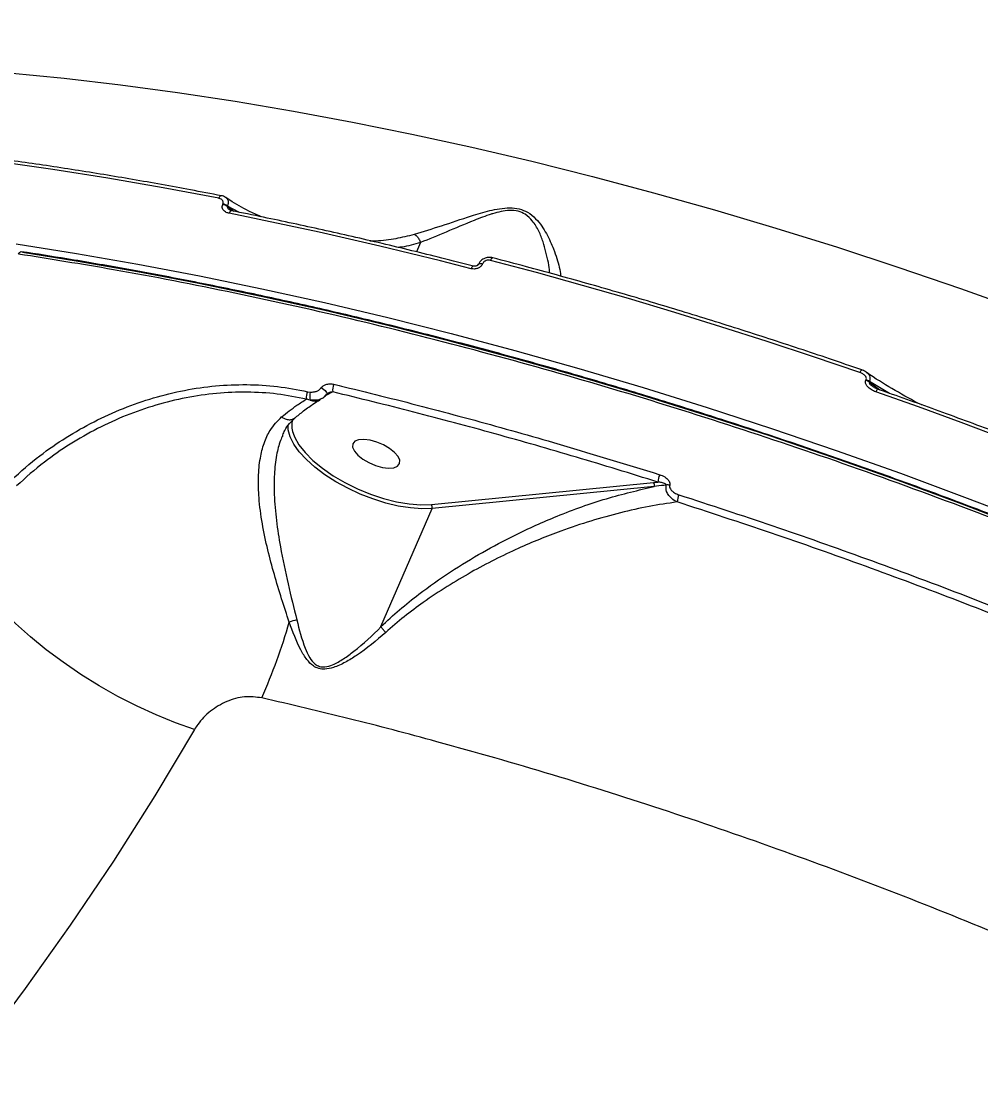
# Model space of a CAD drawing. Header units: millimetres. Extents: x -11024 to 8278, y -7837 to 5770.
# Drawn here: x 3703.7 to 3873.3, y 1548.8 to 1737.1 of the extents above; entities that cross this region are included whole.
import ezdxf

# ---------------------------------------------------------------- set-up
doc = ezdxf.new("R2010")
doc.units = ezdxf.units.MM
doc.layers.add('DIKOM_ОБЪЕКТ', color=7, linetype='Continuous')
doc.layers.add('DIKOM_РАЗМЕР_ОБЪЕКТА', color=7, linetype='Continuous')
doc.styles.add('style1', font='arial.ttf', dxfattribs={"width": 0.8})
doc.dimstyles.new('1-50', dxfattribs={"dimtxt": 300, "dimasz": 200, "dimexe": 100, "dimexo": 0, "dimgap": 100, "dimtad": 1, "dimtxsty": 'style1', "dimcen": 200, "dimclrd": 7, "dimclre": 7, "dimclrt": 7, "dimadec": 1, "dimazin": 2, "dimtfac": 1, "dimtmove": 0, "dimatfit": 2, "dimfxl": 0, "dimlwd": 25, "dimlwe": 18, "dimarcsym": 0})

# ---------------------------------------------------------------- blocks, each defined once
blk = doc.blocks.new('*D9')
at = {"layer": 'Defpoints', "color": 0, "transparency": 16777216}
for p in [(3740.68, 3707.51), (-8191.56, -3797.25), (-1076.12, -3797.25)]:
    blk.add_point(p, dxfattribs=at)
at = {"layer": 'DIKOM_РАЗМЕР_ОБЪЕКТА', "color": 7, "lineweight": 18, "transparency": 16777216}
for p, q in [((3740.68, 3707.51), (-8291.56, 3707.51)), ((-1076.12, -3797.25), (-8291.56, -3797.25))]:
    blk.add_line(p, q, dxfattribs=at)
at = {"layer": 'DIKOM_РАЗМЕР_ОБЪЕКТА', "color": 7, "lineweight": 25, "transparency": 16777216}
blk.add_line((-8191.56, 3507.51), (-8191.56, -3597.25), dxfattribs=at)
at = {"layer": 'DIKOM_РАЗМЕР_ОБЪЕКТА', "color": 7, "transparency": 16777216}
for points in [[(-8224.9, 3507.51), (-8158.23, 3507.51), (-8191.56, 3707.51)], [(-8224.9, -3597.25), (-8158.23, -3597.25), (-8191.56, -3797.25)]]:
    blk.add_solid(points, dxfattribs=at)
at = {"layer": 'DIKOM_РАЗМЕР_ОБЪЕКТА', "color": 7, "transparency": 16777216, "insert": (-8444.74, -44.87), "char_height": 300, "attachment_point": 5, "rotation": 90, "style": 'style1'}
blk.add_mtext('7500', dxfattribs=at)

msp = doc.modelspace()

# ---------------------------------------------------------------- linework, layer by layer
at = {"layer": 'DIKOM_ОБЪЕКТ', "color": 7, "linetype": 'Continuous', "lineweight": 15}
for p, q in [((3739.272, 1704.67), (3739.309, 1704.756)), ((3740.141, 1704.391), (3740.104, 1704.306)), ((3740.104, 1704.306), (3741.248, 1703.467)), ((3742.121, 1703.289), (3740.141, 1704.391)), ((3774.231, 1697.92), (3773.519, 1696.276)), ((3784.468, 1694.072), (3784.456, 1694.045)), ((3785.242, 1694.186), (3785.23, 1694.159)), ((3853.006, 1673.562), (3853.049, 1673.662)), ((3853.617, 1673.366), (3853.574, 1673.266)), ((3853.574, 1673.266), (3855.454, 1671.872)), ((3857.196, 1671.255), (3853.617, 1673.366)), ((3754.761, 1670.056), (3754.068, 1670.242)), ((3754.251, 1671.546), (3754.738, 1671.477)), ((3756.441, 1670.133), (3756.5, 1670.17)), ((3756.486, 1670.188), (3756.645, 1670.288)), ((3757.643, 1670.911), (3757.241, 1670.694)), ((3758.755, 1671.512), (3757.643, 1670.911)), ((3776.167, 1651.601), (3815.451, 1655.482)), ((3815.579, 1654.789), (3776.295, 1650.908)), ((3815.451, 1655.482), (3816.235, 1655.558)), ((3767.24, 1630), (3776.295, 1650.908))]:
    msp.add_line(p, q, dxfattribs=at)
at = {"layer": 'DIKOM_ОБЪЕКТ', "color": 7, "linetype": 'Continuous', "lineweight": 15, "flags": 128}
for points in [[(3701.46, 1727.929), (3711.27, 1726.973), (3721.218, 1725.818), (3731.297, 1724.467), (3741.496, 1722.919), (3751.805, 1721.178), (3762.217, 1719.243), (3772.72, 1717.118), (3783.305, 1714.804), (3793.962, 1712.303), (3804.681, 1709.618), (3815.452, 1706.75), (3826.265, 1703.704), (3837.111, 1700.481), (3847.979, 1697.084), (3858.859, 1693.518), (3869.74, 1689.784), (3880.613, 1685.887)], [(3738.587, 1705.754), (3728.729, 1707.608), (3718.951, 1709.306), (3709.261, 1710.846), (3699.665, 1712.228), (3690.17, 1713.45), (3680.783, 1714.512), (3671.509, 1715.412), (3662.356, 1716.151)], [(3739.035, 1706.198), (3738.979, 1706.2), (3738.899, 1706.172), (3738.817, 1706.111), (3738.736, 1706.018), (3738.658, 1705.898), (3738.587, 1705.754)], [(3740.854, 1703.547), (3740.817, 1703.55), (3740.735, 1703.528), (3740.65, 1703.469), (3740.565, 1703.376), (3740.483, 1703.252), (3740.409, 1703.101)], [(3783.207, 1693.305), (3777.804, 1694.679), (3772.414, 1696.011), (3767.038, 1697.3), (3761.678, 1698.547), (3756.333, 1699.751), (3751.007, 1700.911), (3745.698, 1702.028), (3740.409, 1703.101)], [(3702.729, 1697.712), (3713.445, 1696.013), (3724.268, 1694.121), (3735.189, 1692.038), (3746.199, 1689.766), (3757.288, 1687.306), (3768.447, 1684.66), (3779.667, 1681.831), (3790.938, 1678.822), (3802.25, 1675.634), (3813.595, 1672.27), (3824.962, 1668.733), (3836.342, 1665.027), (3847.726, 1661.154), (3859.104, 1657.117), (3870.466, 1652.92), (3881.802, 1648.567)], [(3703.183, 1695.886), (3703.259, 1696.036), (3703.345, 1696.159), (3703.437, 1696.251), (3703.531, 1696.308), (3703.625, 1696.327), (3703.667, 1696.323)], [(3731.992, 1691.284), (3724.188, 1692.755), (3713.39, 1694.642), (3703.892, 1696.157)], [(3787.022, 1695.225), (3786.973, 1695.225), (3786.909, 1695.193), (3786.84, 1695.129), (3786.768, 1695.034), (3786.697, 1694.912), (3786.628, 1694.768)], [(3851.947, 1674.934), (3843.754, 1677.723), (3835.561, 1680.425), (3827.373, 1683.04), (3819.194, 1685.567), (3811.026, 1688.004), (3802.873, 1690.351), (3794.739, 1692.605), (3786.628, 1694.768)], [(3783.605, 1693.762), (3783.57, 1693.764), (3783.503, 1693.739), (3783.431, 1693.678), (3783.355, 1693.582), (3783.28, 1693.457), (3783.207, 1693.305)], [(3784.455, 1694.042), (3784.459, 1694.051), (3784.531, 1694.134), (3784.652, 1694.189), (3784.816, 1694.211), (3785.012, 1694.201), (3785.23, 1694.159)], [(3784.468, 1694.072), (3784.471, 1694.078), (3784.543, 1694.161), (3784.664, 1694.216), (3784.828, 1694.238), (3785.024, 1694.228), (3785.242, 1694.186)], [(3965.563, 1609.564), (3959.011, 1612.859), (3948.143, 1618.186), (3937.184, 1623.385), (3926.142, 1628.451), (3915.028, 1633.381), (3903.852, 1638.17), (3892.621, 1642.814), (3881.346, 1647.31), (3870.037, 1651.652), (3858.702, 1655.839), (3847.351, 1659.866), (3835.995, 1663.73), (3824.641, 1667.428), (3813.301, 1670.956), (3801.984, 1674.312), (3790.698, 1677.492), (3779.454, 1680.495), (3768.261, 1683.317), (3757.128, 1685.956), (3746.066, 1688.41), (3735.083, 1690.677), (3731.992, 1691.284)], [(3756.67, 1672.227), (3756.914, 1672.106), (3757.153, 1671.953), (3757.368, 1671.779), (3757.54, 1671.598), (3757.658, 1671.426), (3757.71, 1671.275), (3757.703, 1671.183)], [(3757.703, 1671.183), (3757.693, 1671.159), (3757.684, 1671.145)], [(3914.704, 1648.204), (3907.273, 1651.35), (3899.82, 1654.433), (3892.346, 1657.449), (3884.854, 1660.4), (3877.349, 1663.284), (3869.831, 1666.099), (3862.304, 1668.845), (3854.771, 1671.521)], [(3776.295, 1650.908), (3774.471, 1650.848), (3772.468, 1650.99), (3770.331, 1651.33), (3768.104, 1651.863), (3765.837, 1652.575), (3763.579, 1653.452), (3761.378, 1654.474), (3759.283, 1655.62), (3757.338, 1656.864), (3755.587, 1658.18), (3754.067, 1659.539), (3752.81, 1660.911), (3751.845, 1662.267), (3751.192, 1663.577), (3750.866, 1664.813), (3750.835, 1665.617)], [(3751.709, 1664.221), (3751.972, 1663.539), (3752.74, 1662.181), (3753.838, 1660.784), (3755.24, 1659.381), (3756.912, 1658.008), (3758.814, 1656.697), (3760.899, 1655.479), (3763.117, 1654.384), (3765.416, 1653.439), (3767.738, 1652.666), (3770.028, 1652.084), (3772.232, 1651.708), (3774.294, 1651.545), (3776.167, 1651.601)], [(3762.271, 1662.323), (3762.243, 1661.733), (3762.554, 1661.049), (3763.177, 1660.326), (3764.063, 1659.624), (3765.14, 1658.998), (3766.319, 1658.5), (3767.507, 1658.17), (3768.606, 1658.035), (3769.528, 1658.105), (3770.198, 1658.376), (3770.561, 1658.824), (3770.588, 1659.414), (3770.278, 1660.098), (3769.654, 1660.821), (3768.768, 1661.523), (3767.692, 1662.149), (3766.512, 1662.647), (3765.324, 1662.977), (3764.225, 1663.112), (3763.303, 1663.042), (3762.634, 1662.771), (3762.271, 1662.323)], [(3734.291, 1611.806), (3730.932, 1612.996), (3727.535, 1614.379), (3724.132, 1615.942), (3720.753, 1617.671), (3717.428, 1619.549), (3714.189, 1621.561), (3711.065, 1623.687), (3708.085, 1625.908), (3705.275, 1628.205), (3702.661, 1630.555), (3700.267, 1632.937), (3698.115, 1635.331), (3696.224, 1637.713), (3694.612, 1640.063), (3693.294, 1642.359)], [(3734.291, 1611.806), (3727.27, 1600.087), (3719.941, 1588.543), (3712.309, 1577.18), (3704.376, 1566.004), (3696.149, 1555.022), (3687.631, 1544.239), (3678.827, 1533.662), (3669.742, 1523.296), (3660.38, 1513.147), (3650.748, 1503.221), (3640.849, 1493.522), (3630.691, 1484.057), (3620.277, 1474.831), (3609.615, 1465.847)]]:
    msp.add_lwpolyline(points, dxfattribs=at)
at = {"layer": 'DIKOM_ОБЪЕКТ', "color": 7, "linetype": 'Continuous', "lineweight": 15}
for centre, radius, start, end in [((3738.839, 1702.549), 2.165, 54.23554, 78.45922), ((3738.874, 1702.632), 2.168, 54.23411, 78.43311), ((3852.773, 1674.74), 0.848, 127.20813, 166.78403), ((3852.351, 1671.624), 2.154, 53.97883, 71.07836), ((3760.95, 1671.908), 2.231, 154.62347, 190.23224), ((3852.307, 1671.524), 2.154, 53.97883, 71.07836), ((3855.6, 1671.333), 0.849, 127.76956, 167.20396), ((3756.371, 1670.583), 2.328, 155.57146, 188.42069), ((3757.549, 1670.812), 2.889, 166.69304, 195.17179), ((3755.522, 1671.795), 1.899, 246.35254, 298.9293), ((3755.468, 1665.563), 3.992, 164.29258, 199.65224), ((3819.646, 1655.431), 3.414, 155.07034, 177.85467), ((3814.988, 1655.038), 0.641, 337.16318, 43.81413), ((3818.004, 1653.497), 1.557, 78.30054, 100.56313), ((3823.423, 1651.739), 3.807, 155.60217, 175.37238), ((3775.703, 1651.157), 0.642, 337.1838, 43.75538), ((3653.091, 1658.727), 101.855, 336.06526, 344.0818), ((3754.021, 1623.211), 8.146, 101.67661, 111.46198)]:
    msp.add_arc(centre, radius, start, end, dxfattribs=at)
for points, knots in [([(3739.035, 1706.198), (3737.222, 1706.548), (3731.965, 1707.562), (3723.327, 1709.11), (3713.157, 1710.785), (3703.088, 1712.286), (3693.126, 1713.612), (3683.279, 1714.763), (3673.725, 1715.719), (3666.95, 1716.287), (3663.405, 1716.547), (3662.866, 1716.587)], [0, 0, 0, 0, 0.06884092, 0.19965541, 0.33047752, 0.46130163, 0.59213219, 0.72296685, 0.85380473, 0.97776552, 1, 1, 1, 1]), ([(3739.309, 1704.756), (3739.334, 1704.835), (3739.384, 1704.995), (3739.339, 1705.229), (3739.21, 1705.443), (3738.98, 1705.628), (3738.752, 1705.719), (3738.608, 1705.749), (3738.587, 1705.754)], [0, 0, 0, 0, 0.1674295, 0.3344641, 0.5091098, 0.7130888, 0.9577814, 1, 1, 1, 1]), ([(3739.8, 1705.884), (3739.774, 1705.906), (3739.574, 1706.068), (3739.299, 1706.179), (3739.051, 1706.189), (3739.032, 1706.19)], [0, 0, 0, 0, 0.1236557, 0.9328334, 1, 1, 1, 1]), ([(3739.803, 1705.888), (3739.903, 1705.812), (3740.104, 1705.659), (3740.254, 1705.295), (3740.289, 1704.865), (3740.191, 1704.55), (3740.141, 1704.391)], [0, 0, 0, 0, 0.2489211, 0.4983301, 0.7465186, 1, 1, 1, 1]), ([(3745.989, 1702.503), (3745.287, 1702.828), (3743.434, 1703.686), (3741.369, 1704.837), (3740.041, 1705.735), (3739.807, 1705.893)], [0, 0, 0, 0, 0.334014, 0.8823075, 1, 1, 1, 1]), ([(3740.409, 1703.101), (3740.378, 1703.108), (3740.152, 1703.156), (3739.791, 1703.303), (3739.429, 1703.601), (3739.229, 1703.938), (3739.158, 1704.302), (3739.234, 1704.548), (3739.272, 1704.67)], [0, 0, 0, 0, 0.0392531, 0.287247, 0.4952216, 0.6709844, 0.8353593, 1, 1, 1, 1]), ([(3740.104, 1704.306), (3740.098, 1704.283), (3740.085, 1704.239), (3740.102, 1704.132), (3740.182, 1703.987), (3740.33, 1703.824), (3740.458, 1703.731), (3740.52, 1703.685)], [0, 0, 0, 0, 0.09452201, 0.18773187, 0.41670231, 0.71400134, 1, 1, 1, 1]), ([(3773.166, 1699.403), (3774.738, 1699.883), (3777.919, 1700.856), (3782.437, 1702.416), (3785.939, 1703.467), (3788.242, 1703.947), (3790.018, 1704.118), (3791.751, 1703.934), (3793.369, 1703.27), (3794.672, 1702.173), (3795.725, 1700.851), (3796.824, 1699.014), (3797.987, 1696.425), (3798.713, 1693.993), (3799.028, 1692.479), (3799.04, 1692.032), (3799.041, 1691.972)], [0, 0, 0, 0, 0.1333181, 0.2698849, 0.3489249, 0.3889501, 0.4301391, 0.4686847, 0.5073112, 0.5591619, 0.6106321, 0.6622173, 0.7690823, 0.9137412, 0.9884306, 1, 1, 1, 1]), ([(3740.863, 1703.559), (3740.798, 1703.569), (3740.643, 1703.594), (3740.565, 1703.651), (3740.52, 1703.684)], [0, 0, 0, 0, 0.4195906, 1, 1, 1, 1]), ([(3783.605, 1693.762), (3781.743, 1694.238), (3776.342, 1695.618), (3767.442, 1697.779), (3756.93, 1700.186), (3748.072, 1702.092), (3742.733, 1703.168), (3740.854, 1703.547)], [0, 0, 0, 0, 0.1293235, 0.3750567, 0.6207993, 0.8665448, 1, 1, 1, 1]), ([(3797.045, 1692.523), (3797.047, 1692.603), (3797.075, 1693.598), (3796.606, 1695.565), (3795.955, 1698.052), (3795.233, 1699.947), (3794.222, 1701.627), (3792.991, 1702.892), (3791.551, 1703.542), (3790.013, 1703.658), (3788.476, 1703.435), (3787.41, 1703.145), (3785.797, 1702.645), (3782.965, 1701.555), (3778.717, 1699.733), (3775.727, 1698.525), (3774.231, 1697.92)], [0, 0, 0, 0, 0.0141239, 0.1761984, 0.2521633, 0.3281683, 0.403528, 0.4569068, 0.4953878, 0.5337744, 0.5726701, 0.611817, 0.6182157, 0.7033502, 0.8516385, 1, 1, 1, 1]), ([(3765.301, 1698.245), (3765.655, 1698.245), (3767.215, 1698.244), (3769.862, 1698.582), (3772.09, 1699.135), (3773.166, 1699.403)], [0, 0, 0, 0, 0.1319018, 0.5804104, 1, 1, 1, 1]), ([(3773.166, 1699.403), (3773.214, 1699.376), (3773.369, 1699.286), (3773.657, 1699.027), (3773.999, 1698.559), (3774.154, 1698.135), (3774.231, 1697.924)], [0, 0, 0, 0, 0.1074791, 0.3494756, 0.6746999, 1, 1, 1, 1]), ([(4232.029, 1331.689), (4232.047, 1332.883), (4232.093, 1335.863), (4231.828, 1340.74), (4231.276, 1346.302), (4230.417, 1351.962), (4229.265, 1357.717), (4227.815, 1363.569), (4226.067, 1369.522), (4224.02, 1375.569), (4221.684, 1381.692), (4219.064, 1387.865), (4216.17, 1394.069), (4213.004, 1400.303), (4209.564, 1406.568), (4205.851, 1412.866), (4201.864, 1419.2), (4197.603, 1425.572), (4193.065, 1431.982), (4188.251, 1438.433), (4183.156, 1444.926), (4177.782, 1451.463), (4172.142, 1458.026), (4166.259, 1464.588), (4160.152, 1471.125), (4153.832, 1477.628), (4147.295, 1484.102), (4140.54, 1490.549), (4133.564, 1496.972), (4126.365, 1503.372), (4118.943, 1509.751), (4111.295, 1516.11), (4103.417, 1522.452), (4095.307, 1528.779), (4086.98, 1535.079), (4078.473, 1541.324), (4069.814, 1547.49), (4061.017, 1553.57), (4052.076, 1559.569), (4042.99, 1565.488), (4033.758, 1571.327), (4024.38, 1577.086), (4014.858, 1582.765), (4005.19, 1588.365), (3995.378, 1593.884), (3985.419, 1599.323), (3975.325, 1604.677), (3965.123, 1609.93), (3954.844, 1615.066), (3944.51, 1620.074), (3934.124, 1624.954), (3923.686, 1629.705), (3913.195, 1634.327), (3902.652, 1638.822), (3892.057, 1643.189), (3881.411, 1647.427), (3870.712, 1651.537), (3859.962, 1655.518), (3849.165, 1659.368), (3838.346, 1663.079), (3827.538, 1666.639), (3816.771, 1670.037), (3806.052, 1673.271), (3795.38, 1676.344), (3784.755, 1679.254), (3774.176, 1682.002), (3763.644, 1684.587), (3753.159, 1687.011), (3742.722, 1689.272), (3732.332, 1691.372), (3721.994, 1693.303), (3712.425, 1694.964), (3706.349, 1695.9), (3703.665, 1696.313)], [0, 0, 0, 0, 0.0094077, 0.0234759, 0.0375496, 0.0516398, 0.0657619, 0.0799312, 0.0941627, 0.1084717, 0.1228261, 0.1371271, 0.1513569, 0.1655334, 0.1796719, 0.1937879, 0.2078976, 0.2220155, 0.2361532, 0.2503267, 0.264552, 0.2788449, 0.2932013, 0.3075359, 0.3217851, 0.3359737, 0.3501177, 0.3642335, 0.378337, 0.3924445, 0.4065668, 0.4207201, 0.43492, 0.4491828, 0.4635204, 0.477859, 0.4920988, 0.5062929, 0.5204522, 0.5345889, 0.5487143, 0.5628396, 0.5769742, 0.5911282, 0.6053129, 0.6195398, 0.6338199, 0.6481184, 0.6623743, 0.6765814, 0.6907509, 0.7048943, 0.7190234, 0.7331492, 0.7472821, 0.7614309, 0.7756066, 0.7898213, 0.8040855, 0.8183882, 0.8326642, 0.8468852, 0.8610655, 0.8752172, 0.8893511, 0.9034786, 0.9176113, 0.9317562, 0.9459252, 0.9601293, 0.9743798, 0.9886794, 1, 1, 1, 1]), ([(3774.231, 1697.924), (3773.14, 1697.595), (3771.853, 1697.207), (3770.511, 1697.077), (3770.307, 1697.058)], [0, 0, 0, 0, 0.8483244, 1, 1, 1, 1]), ([(3774.231, 1697.92), (3774.231, 1697.921), (3774.231, 1697.922), (3774.232, 1697.923), (3774.231, 1697.923), (3774.231, 1697.924)], [0, 0, 0, 0, 0.4439884, 0.7909849, 1, 1, 1, 1]), ([(4231.852, 1331.422), (4231.866, 1334.21), (4231.897, 1340.728), (4230.47, 1351.463), (4227.796, 1363.502), (4223.861, 1375.769), (4218.758, 1388.199), (4212.541, 1400.747), (4205.112, 1413.616), (4196.443, 1426.775), (4186.536, 1440.183), (4175.608, 1453.547), (4163.721, 1466.821), (4150.957, 1479.963), (4137.106, 1493.187), (4122.172, 1506.451), (4106.181, 1519.707), (4089.68, 1532.511), (4072.778, 1544.834), (4055.586, 1556.661), (4037.619, 1568.332), (4018.905, 1579.802), (3999.489, 1591.03), (3979.526, 1601.917), (3959.067, 1612.424), (3938.174, 1622.516), (3916.774, 1632.22), (3894.921, 1641.484), (3872.682, 1650.266), (3850.546, 1658.372), (3828.588, 1665.789), (3806.874, 1672.522), (3785.051, 1678.678), (3763.191, 1684.217), (3741.379, 1689.085), (3721.343, 1692.987), (3708.752, 1694.997), (3703.183, 1695.886)], [0, 0, 0, 0, 0.0220395, 0.0515327, 0.0810498, 0.110543, 0.1392036, 0.1678862, 0.1965469, 0.2260401, 0.2555572, 0.2850504, 0.3137111, 0.3423938, 0.3710544, 0.4005474, 0.4300647, 0.4595577, 0.4871864, 0.514835, 0.5424636, 0.5708353, 0.5992285, 0.6276002, 0.656261, 0.6849437, 0.7136043, 0.7430976, 0.7726147, 0.8021081, 0.8307687, 0.8594515, 0.8881121, 0.9176055, 0.9471227, 0.9766159, 1, 1, 1, 1]), ([(3787.017, 1695.211), (3786.959, 1695.23), (3786.658, 1695.329), (3786.033, 1695.3), (3785.29, 1695.034), (3784.734, 1694.585), (3784.56, 1694.216), (3784.488, 1694.063)], [0, 0, 0, 0, 0.0605768, 0.3168068, 0.5932484, 0.8308104, 1, 1, 1, 1]), ([(3786.628, 1694.768), (3786.503, 1694.788), (3786.253, 1694.83), (3785.864, 1694.75), (3785.531, 1694.574), (3785.33, 1694.364), (3785.262, 1694.227), (3785.242, 1694.186)], [0, 0, 0, 0, 0.233627, 0.4673492, 0.6955742, 0.9087543, 1, 1, 1, 1]), ([(3852.26, 1675.416), (3850.374, 1676.064), (3844.902, 1677.943), (3835.844, 1680.94), (3825.097, 1684.356), (3814.364, 1687.617), (3803.657, 1690.721), (3794.544, 1693.242), (3789.01, 1694.701), (3787.022, 1695.225)], [0, 0, 0, 0, 0.0864662, 0.2507523, 0.4150461, 0.5793367, 0.7436342, 0.9079311, 1, 1, 1, 1]), ([(3785.23, 1694.159), (3785.199, 1694.097), (3785.1, 1693.897), (3784.809, 1693.591), (3784.325, 1693.332), (3783.756, 1693.214), (3783.39, 1693.275), (3783.207, 1693.305)], [0, 0, 0, 0, 0.0930983, 0.3039396, 0.5302312, 0.7651832, 1, 1, 1, 1]), ([(3784.452, 1694.041), (3784.448, 1694.029), (3784.438, 1694.004), (3784.373, 1693.928), (3784.269, 1693.851), (3784.121, 1693.78), (3783.935, 1693.736), (3783.747, 1693.729), (3783.649, 1693.756), (3783.608, 1693.767)], [0, 0, 0, 0, 0.1089072, 0.2377351, 0.3621025, 0.5016652, 0.6687526, 0.8583121, 1, 1, 1, 1]), ([(3853.049, 1673.662), (3853.069, 1673.731), (3853.108, 1673.868), (3853.048, 1674.113), (3852.858, 1674.407), (3852.48, 1674.715), (3852.131, 1674.859), (3851.947, 1674.934)], [0, 0, 0, 0, 0.1206654, 0.2406375, 0.4169075, 0.6950021, 1, 1, 1, 1]), ([(3853.063, 1675.006), (3853.019, 1675.042), (3852.784, 1675.229), (3852.492, 1675.326), (3852.255, 1675.406)], [0, 0, 0, 0, 0.1884758, 1, 1, 1, 1]), ([(3862.929, 1669.199), (3862.882, 1669.221), (3861.277, 1669.98), (3858.204, 1671.75), (3854.959, 1673.659), (3853.289, 1674.831), (3853.068, 1674.986)], [0, 0, 0, 0, 0.0139135, 0.4754573, 0.9305372, 1, 1, 1, 1]), ([(3853.074, 1674.995), (3853.236, 1674.87), (3853.529, 1674.644), (3853.707, 1674.189), (3853.741, 1673.765), (3853.659, 1673.501), (3853.617, 1673.366)], [0, 0, 0, 0, 0.3268129, 0.5932105, 0.7911053, 1, 1, 1, 1]), ([(3701.913, 1655.948), (3703.552, 1657.408), (3706.574, 1660.1), (3711.539, 1663.502), (3716.482, 1666.322), (3721.667, 1668.682), (3727.03, 1670.537), (3732.5, 1671.871), (3738.029, 1672.671), (3743.543, 1672.882), (3748.997, 1672.572), (3752.502, 1671.887), (3754.251, 1671.546)], [0, 0, 0, 0, 0.11667811, 0.21508323, 0.31379737, 0.41220105, 0.51005823, 0.60822578, 0.7060856, 0.80395414, 0.90213241, 1, 1, 1, 1]), ([(3754.738, 1671.477), (3754.987, 1671.479), (3755.442, 1671.484), (3756.042, 1671.687), (3756.45, 1671.946), (3756.607, 1672.146), (3756.67, 1672.227)], [0, 0, 0, 0, 0.3467035, 0.6312256, 0.8513052, 1, 1, 1, 1]), ([(3756.67, 1672.227), (3756.696, 1672.264), (3756.799, 1672.408), (3757.077, 1672.641), (3757.578, 1672.866), (3758.237, 1672.976), (3758.695, 1672.903), (3758.935, 1672.864)], [0, 0, 0, 0, 0.0579914, 0.2245216, 0.4300956, 0.700531, 1, 1, 1, 1]), ([(3758.935, 1672.864), (3759.546, 1672.717), (3762.602, 1671.983), (3770.57, 1670.014), (3782.892, 1666.786), (3799.038, 1662.265), (3810.283, 1658.8), (3816.55, 1656.869)], [0, 0, 0, 0, 0.0321596, 0.1607922, 0.4182846, 0.6757759, 1, 1, 1, 1]), ([(3854.771, 1671.521), (3854.48, 1671.643), (3853.917, 1671.878), (3853.314, 1672.381), (3853.011, 1672.856), (3852.916, 1673.242), (3852.976, 1673.455), (3853.006, 1673.562)], [0, 0, 0, 0, 0.3047469, 0.5876407, 0.766448, 0.882896, 1, 1, 1, 1]), ([(3853.574, 1673.266), (3853.57, 1673.251), (3853.56, 1673.217), (3853.575, 1673.141), (3853.659, 1672.979), (3853.918, 1672.692), (3854.201, 1672.514), (3854.382, 1672.402)], [0, 0, 0, 0, 0.0411996, 0.0920016, 0.1843654, 0.4811862, 1, 1, 1, 1]), ([(3855.087, 1672.025), (3855.006, 1672.046), (3854.705, 1672.123), (3854.466, 1672.296), (3854.291, 1672.423)], [0, 0, 0, 0, 0.2682373, 1, 1, 1, 1]), ([(3914.932, 1648.719), (3913.074, 1649.51), (3907.685, 1651.807), (3898.727, 1655.509), (3888.052, 1659.779), (3877.344, 1663.911), (3866.8, 1667.832), (3859.374, 1670.497), (3855.529, 1671.846), (3855.079, 1672.004)], [0, 0, 0, 0, 0.0939952, 0.2725882, 0.4511857, 0.6297847, 0.8083843, 0.9775845, 1, 1, 1, 1]), ([(3754.068, 1670.242), (3752.356, 1670.576), (3748.927, 1671.245), (3743.591, 1671.547), (3738.194, 1671.336), (3732.783, 1670.549), (3727.428, 1669.237), (3722.178, 1667.415), (3717.101, 1665.097), (3712.26, 1662.329), (3707.398, 1658.99), (3704.438, 1656.35), (3702.832, 1654.917)], [0, 0, 0, 0, 0.0977706, 0.1958574, 0.2936301, 0.391458, 0.4895928, 0.5874246, 0.6858963, 0.7846812, 0.8831565, 1, 1, 1, 1]), ([(3749.7, 1667.1), (3750.608, 1667.817), (3752.116, 1669.006), (3753.513, 1669.89), (3754.068, 1670.242)], [0, 0, 0, 0, 0.6025746, 1, 1, 1, 1]), ([(3752.011, 1666.887), (3752.534, 1667.316), (3753.702, 1668.274), (3755.193, 1669.35), (3756.104, 1669.905), (3756.454, 1670.118)], [0, 0, 0, 0, 0.3327443, 0.7436823, 1, 1, 1, 1]), ([(3756.888, 1670.431), (3756.829, 1670.388), (3756.535, 1670.174), (3755.788, 1669.984), (3755.12, 1670.031), (3754.761, 1670.056)], [0, 0, 0, 0, 0.1035375, 0.5174812, 1, 1, 1, 1]), ([(3756.904, 1670.414), (3757.132, 1670.562), (3757.443, 1670.765), (3757.612, 1671.078), (3757.658, 1671.162)], [0, 0, 0, 0, 0.7326446, 1, 1, 1, 1]), ([(3757.685, 1671.148), (3757.685, 1671.147), (3757.683, 1671.142), (3757.689, 1671.155), (3757.717, 1671.185), (3757.765, 1671.226), (3757.81, 1671.252), (3757.834, 1671.266)], [0, 0, 0, 0, 0.125897, 0.359976, 0.5462684, 0.7506964, 1, 1, 1, 1]), ([(3758.755, 1671.512), (3758.626, 1671.497), (3758.387, 1671.469), (3758.074, 1671.386), (3757.895, 1671.294), (3757.836, 1671.263)], [0, 0, 0, 0, 0.4434252, 0.815409, 1, 1, 1, 1]), ([(3816.235, 1655.558), (3811.426, 1657.047), (3801.809, 1660.025), (3787.409, 1664.138), (3773.039, 1668.012), (3763.516, 1670.345), (3758.755, 1671.512)], [0, 0, 0, 0, 0.2493174, 0.4986305, 0.7493157, 1, 1, 1, 1]), ([(3751.04, 1630.792), (3750.587, 1632.166), (3749.681, 1634.918), (3748.385, 1639.205), (3747.199, 1643.653), (3746.228, 1648.216), (3745.65, 1652.543), (3745.531, 1656.439), (3745.827, 1659.685), (3746.542, 1662.456), (3747.683, 1665.046), (3748.968, 1666.355), (3749.7, 1667.1)], [0, 0, 0, 0, 0.1075996, 0.2154939, 0.3229227, 0.436807, 0.550578, 0.6441647, 0.7376607, 0.8166124, 0.8955066, 1, 1, 1, 1]), ([(3749.7, 1667.1), (3749.735, 1667.076), (3749.933, 1666.939), (3750.376, 1666.708), (3751.021, 1666.564), (3751.625, 1666.627), (3751.894, 1666.843), (3752.008, 1666.934)], [0, 0, 0, 0, 0.04379656, 0.24528957, 0.52139104, 0.7974984, 1, 1, 1, 1]), ([(3749.897, 1663.872), (3750.015, 1664.154), (3750.339, 1664.924), (3751.047, 1665.947), (3751.71, 1666.574), (3752.044, 1666.89)], [0, 0, 0, 0, 0.2221764, 0.6078201, 1, 1, 1, 1]), ([(3749.909, 1663.831), (3749.763, 1663.527), (3749.257, 1662.476), (3748.725, 1660.171), (3748.339, 1656.972), (3748.337, 1653.077), (3748.72, 1648.761), (3749.562, 1643.444), (3750.825, 1637.49), (3751.856, 1633.29), (3752.372, 1631.188)], [0, 0, 0, 0, 0.0365449, 0.1265131, 0.2351773, 0.3439601, 0.4785516, 0.6132869, 0.8065071, 1, 1, 1, 1]), ([(3816.55, 1656.869), (3816.698, 1656.817), (3817.164, 1656.653), (3817.767, 1656.279), (3818.189, 1655.787), (3818.36, 1655.377), (3818.333, 1655.14), (3818.32, 1655.022)], [0, 0, 0, 0, 0.1605428, 0.5081196, 0.7318723, 0.8653742, 1, 1, 1, 1]), ([(3767.24, 1630), (3768.334, 1631.012), (3770.523, 1633.037), (3774.636, 1636.31), (3779.532, 1639.768), (3785.193, 1643.206), (3791.506, 1646.545), (3798.856, 1649.83), (3807.169, 1652.828), (3812.775, 1654.135), (3815.579, 1654.789)], [0, 0, 0, 0, 0.0717667, 0.1435723, 0.2576784, 0.3721854, 0.4865159, 0.639734, 0.8198578, 1, 1, 1, 1]), ([(3817.719, 1655.028), (3817.566, 1655.011), (3816.852, 1654.934), (3816.139, 1654.853), (3815.579, 1654.789)], [0, 0, 0, 0, 0.21481469, 1, 1, 1, 1]), ([(3817.719, 1655.028), (3817.717, 1655.048), (3817.712, 1655.092), (3817.653, 1655.169), (3817.493, 1655.28), (3817.122, 1655.418), (3816.677, 1655.511), (3816.343, 1655.547), (3816.235, 1655.558)], [0, 0, 0, 0, 0.0381999, 0.0818144, 0.1920791, 0.417996, 0.8124917, 1, 1, 1, 1]), ([(3819.628, 1652.046), (3819.459, 1652.134), (3818.911, 1652.421), (3818.218, 1653.047), (3817.778, 1653.827), (3817.626, 1654.475), (3817.687, 1654.84), (3817.719, 1655.028)], [0, 0, 0, 0, 0.1441071, 0.4679559, 0.6900523, 0.8402835, 1, 1, 1, 1]), ([(3818.32, 1655.022), (3818.307, 1654.909), (3818.28, 1654.683), (3818.442, 1654.299), (3818.837, 1653.848), (3819.393, 1653.511), (3819.821, 1653.359), (3819.956, 1653.312)], [0, 0, 0, 0, 0.1388981, 0.27679716, 0.49658188, 0.84180809, 1, 1, 1, 1]), ([(3819.956, 1653.312), (3825.482, 1651.509), (3836.535, 1647.903), (3853.154, 1642.029), (3869.783, 1635.846), (3880.835, 1631.431), (3886.361, 1629.224)], [0, 0, 0, 0, 0.2490986, 0.4981984, 0.749099, 1, 1, 1, 1]), ([(3819.628, 1652.046), (3817.983, 1651.804), (3814.694, 1651.32), (3809.591, 1650.177), (3804.38, 1648.73), (3798.36, 1646.704), (3792.671, 1644.392), (3787.363, 1641.866), (3783.156, 1639.633), (3778.937, 1637.137), (3774.992, 1634.5), (3771.351, 1631.792), (3769.182, 1629.904), (3768.093, 1628.956)], [0, 0, 0, 0, 0.1007616, 0.2015244, 0.303791, 0.4060551, 0.5490232, 0.6279418, 0.7068485, 0.7872963, 0.867709, 0.9335563, 1, 1, 1, 1]), ([(3885.889, 1628.01), (3880.414, 1630.197), (3869.466, 1634.571), (3852.913, 1640.729), (3836.291, 1646.609), (3825.182, 1650.234), (3819.628, 1652.046)], [0, 0, 0, 0, 0.249099, 0.4982002, 0.7490972, 1, 1, 1, 1]), ([(3768.093, 1628.956), (3766.427, 1627.543), (3764.173, 1625.632), (3760.988, 1623.672), (3759.11, 1622.78), (3757.466, 1622.412), (3756.228, 1622.541), (3755.097, 1623.102), (3754.033, 1624.239), (3752.529, 1626.767), (3751.665, 1629.103), (3751.04, 1630.792)], [0, 0, 0, 0, 0.26578701, 0.35937633, 0.45430934, 0.5177579, 0.56329098, 0.60857656, 0.68031728, 0.76887497, 1, 1, 1, 1]), ([(3752.372, 1631.188), (3752.808, 1629.489), (3753.407, 1627.157), (3754.557, 1624.598), (3755.407, 1623.455), (3756.383, 1622.903), (3757.496, 1622.824), (3758.981, 1623.298), (3760.69, 1624.273), (3763.59, 1626.475), (3765.785, 1628.398), (3767.237, 1629.988), (3767.239, 1629.99)], [0, 0, 0, 0, 0.2369826, 0.3252692, 0.3938185, 0.435128, 0.4764476, 0.5364559, 0.6308564, 0.7257833, 0.9996849, 1, 1, 1, 1]), ([(3767.239, 1629.99), (3767.238, 1629.991), (3767.238, 1629.992), (3767.238, 1629.996), (3767.239, 1629.999), (3767.24, 1630)], [0, 0, 0, 0, 0.2419704, 0.5669892, 1, 1, 1, 1]), ([(3768.093, 1628.956), (3768.065, 1628.988), (3767.887, 1629.186), (3767.552, 1629.574), (3767.349, 1629.843), (3767.239, 1629.99)], [0, 0, 0, 0, 0.0794001, 0.4970847, 1, 1, 1, 1]), ([(3746.187, 1617.405), (3745.177, 1617.528), (3743.122, 1617.777), (3739.887, 1616.859), (3737.007, 1615.14), (3735.214, 1613.287), (3734.477, 1612.104), (3734.291, 1611.806)], [0, 0, 0, 0, 0.2187111, 0.4447745, 0.6794028, 0.9192011, 1, 1, 1, 1]), ([(4175.541, 1299.111), (4175.457, 1302.436), (4175.29, 1309.088), (4173.651, 1319.502), (4170.978, 1330.298), (4167.131, 1341.491), (4162.122, 1353.039), (4156.055, 1364.691), (4148.979, 1376.404), (4140.958, 1388.136), (4131.862, 1400.075), (4121.678, 1412.19), (4110.414, 1424.441), (4098.316, 1436.561), (4085.444, 1448.511), (4071.874, 1460.257), (4057.388, 1471.987), (4041.999, 1483.659), (4025.738, 1495.229), (4008.953, 1506.448), (3991.715, 1517.286), (3974.097, 1527.721), (3955.825, 1537.916), (3936.934, 1547.824), (3917.477, 1557.403), (3897.863, 1566.449), (3878.161, 1574.942), (3858.442, 1582.876), (3838.401, 1590.372), (3818.097, 1597.382), (3797.592, 1603.873), (3778.756, 1609.282), (3761.609, 1613.792), (3751.331, 1616.2), (3746.187, 1617.405)], [0, 0, 0, 0, 0.0311783, 0.0623808, 0.0935593, 0.1256441, 0.1577551, 0.18984, 0.22102, 0.2522242, 0.2834046, 0.3154896, 0.3476008, 0.3796861, 0.4108888, 0.4421158, 0.4733187, 0.5054255, 0.5375585, 0.5696654, 0.6009196, 0.6321977, 0.6634522, 0.6956101, 0.7277938, 0.7599519, 0.791284, 0.8226406, 0.8539727, 0.8862091, 0.9184709, 0.9507073, 0.9753303, 1, 1, 1, 1])]:
    msp.add_open_spline(points, degree=3, knots=knots, dxfattribs=at)

# ---------------------------------------------------------------- dimensions: what is measured, and where the dimension line sits
at = {"layer": 'DIKOM_РАЗМЕР_ОБЪЕКТА'}
dim = msp.add_linear_dim(base=(-8191.564, -3797.252), p1=(3740.68, 3707.508), p2=(-1076.116, -3797.252), angle=90, text='7500', dimstyle='1-50', dxfattribs=at)
dim.commit()
dim.dimension.update_dxf_attribs({"geometry": '*D9', "text_midpoint": (-8191.564, -44.872), "dimtype": 160})

doc.saveas('drawing.dxf')
